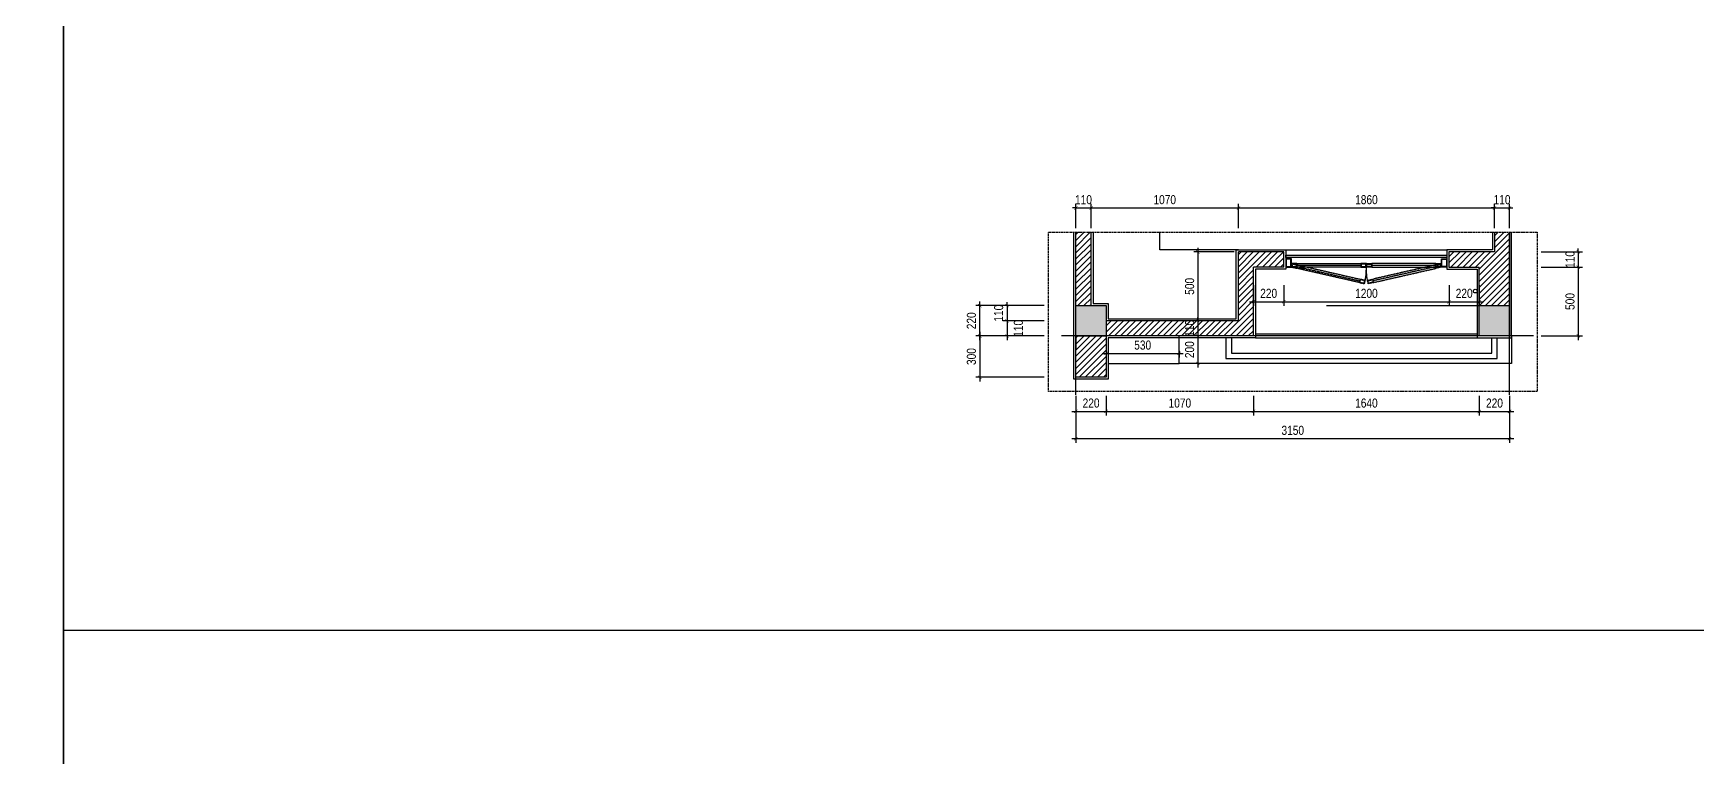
# Model space of a CAD drawing. Header units: millimetres. Extents: x -82962 to 19744, y -138000 to 4535.
# Drawn here: x -14710 to -2628, y -122918 to -117664 of the extents above; entities that cross this region are included whole.
import ezdxf

# ---------------------------------------------------------------- set-up
doc = ezdxf.new("R2010")
doc.units = ezdxf.units.MM
doc.header["$LTSCALE"] = 1000
doc.header["$MEASUREMENT"] = 0
doc.header["$PDMODE"] = 3
doc.linetypes.add('HIDDEN', pattern=[0.375, 0.25, -0.125])
doc.layers.get('0').update_dxf_attribs({"lineweight": 30})
doc.layers.get('DEFPOINTS').update_dxf_attribs({"color": 4, "lineweight": 30})
doc.layers.add('NETDUT', color=8, linetype='Continuous')
doc.layers.add('THAY', color=4, linetype='Continuous', lineweight=30)
doc.styles.add('dim', font='arial.ttf', dxfattribs={"width": 0.8})
doc.dimstyles.new('1-100-100', dxfattribs={"dimscale": 0, "dimtxt": 2.2, "dimasz": 0.8, "dimexe": 1, "dimexo": 1, "dimgap": 0.9, "dimtad": 1, "dimdec": 0, "dimzin": 0, "dimdsep": 46, "dimtxsty": 'dim', "dimblk1": 'ARCHTICK', "dimblk2": 'ARCHTICK', "dimsah": 1, "dimcen": 1, "dimdle": 1, "dimclrd": 256, "dimclre": 256, "dimclrt": 1, "dimadec": 0, "dimazin": 0, "dimtfac": 0.0001, "dimtdec": 0, "dimtix": 1, "dimtmove": 2, "dimatfit": 3, "dimldrblk": 'DOT', "dimfxl": 100, "dimtolj": 1, "dimtzin": 0, "dimarcsym": 0})

# ---------------------------------------------------------------- blocks, each defined once
blk = doc.blocks.new('_ARCHTICK')
at = {"color": 0, "linetype": 'ByBlock', "const_width": 0.15}
blk.add_lwpolyline([(-0.5, -0.5), (0.5, 0.5)], dxfattribs=at)
blk = doc.blocks.new('*D933')
at = {"layer": 'DEFPOINTS', "color": 0, "ltscale": 0.2, "transparency": 16777216}
for p in [(-7137, -120266), (-6917, -120266), (-6917, -120410)]:
    blk.add_point(p, dxfattribs=at)
at = {"layer": 'THAY', "lineweight": -2, "ltscale": 0.2, "transparency": 16777216}
for p, q in [((-7137, -120296), (-7137, -120440)), ((-6917, -120296), (-6917, -120440)), ((-7167, -120410), (-6887, -120410))]:
    blk.add_line(p, q, dxfattribs=at)
at = {"layer": 'THAY', "lineweight": -2, "ltscale": 0.2, "transparency": 16777216, "xscale": 24.00000000000001, "yscale": 24.00000000000001, "zscale": 24.00000000000001, "rotation": 180}
blk.add_blockref('_ARCHTICK', (-7137, -120410), dxfattribs=at)
at = {"layer": 'THAY', "lineweight": -2, "ltscale": 0.2, "transparency": 16777216, "xscale": 24.00000000000001, "yscale": 24.00000000000001, "zscale": 24.00000000000001}
blk.add_blockref('_ARCHTICK', (-6917, -120410), dxfattribs=at)
at = {"layer": 'THAY', "color": 1, "ltscale": 0.2, "transparency": 16777216, "insert": (-7027, -120350), "char_height": 66, "attachment_point": 5, "style": 'dim'}
blk.add_mtext('\\A1;220', dxfattribs=at)
blk = doc.blocks.new('_DOT')
at = {"color": 0, "linetype": 'ByBlock', "ltscale": 10}
blk.add_line((-0.5, 0), (-1, 0), dxfattribs=at)
at = {"color": 0, "linetype": 'ByBlock', "ltscale": 10, "const_width": 0.5}
blk.add_lwpolyline([(-0.25, 0, 1), (0.25, 0, 1)], format="xyb", close=True, dxfattribs=at)
blk = doc.blocks.new('*D934')
at = {"layer": 'DEFPOINTS', "color": 0, "ltscale": 0.2, "transparency": 16777216}
for p in [(-6917, -120266), (-5847, -120266), (-5847, -120410)]:
    blk.add_point(p, dxfattribs=at)
at = {"layer": 'THAY', "lineweight": -2, "ltscale": 0.2, "transparency": 16777216}
for p, q in [((-6917, -120296), (-6917, -120440)), ((-5847, -120296), (-5847, -120440)), ((-6947, -120410), (-5817, -120410))]:
    blk.add_line(p, q, dxfattribs=at)
at = {"layer": 'THAY', "lineweight": -2, "ltscale": 0.2, "transparency": 16777216, "xscale": 24.00000000000001, "yscale": 24.00000000000001, "zscale": 24.00000000000001, "rotation": 180}
blk.add_blockref('_ARCHTICK', (-6917, -120410), dxfattribs=at)
at = {"layer": 'THAY', "lineweight": -2, "ltscale": 0.2, "transparency": 16777216, "xscale": 24.00000000000001, "yscale": 24.00000000000001, "zscale": 24.00000000000001}
blk.add_blockref('_ARCHTICK', (-5847, -120410), dxfattribs=at)
at = {"layer": 'THAY', "color": 1, "ltscale": 0.2, "transparency": 16777216, "insert": (-6382, -120350), "char_height": 66, "attachment_point": 5, "style": 'dim'}
blk.add_mtext('\\A1;1070', dxfattribs=at)
blk = doc.blocks.new('*D935')
at = {"layer": 'DEFPOINTS', "color": 0, "ltscale": 0.2, "transparency": 16777216}
for p in [(-5847, -120266), (-4207, -120266), (-4207, -120410)]:
    blk.add_point(p, dxfattribs=at)
at = {"layer": 'THAY', "lineweight": -2, "ltscale": 0.2, "transparency": 16777216}
for p, q in [((-5847, -120296), (-5847, -120440)), ((-4207, -120296), (-4207, -120440)), ((-5877, -120410), (-4177, -120410))]:
    blk.add_line(p, q, dxfattribs=at)
at = {"layer": 'THAY', "lineweight": -2, "ltscale": 0.2, "transparency": 16777216, "xscale": 24.00000000000001, "yscale": 24.00000000000001, "zscale": 24.00000000000001, "rotation": 180}
blk.add_blockref('_ARCHTICK', (-5847, -120410), dxfattribs=at)
at = {"layer": 'THAY', "lineweight": -2, "ltscale": 0.2, "transparency": 16777216, "xscale": 24.00000000000001, "yscale": 24.00000000000001, "zscale": 24.00000000000001}
blk.add_blockref('_ARCHTICK', (-4207, -120410), dxfattribs=at)
at = {"layer": 'THAY', "color": 1, "ltscale": 0.2, "transparency": 16777216, "insert": (-5027, -120350), "char_height": 66, "attachment_point": 5, "style": 'dim'}
blk.add_mtext('\\A1;1640', dxfattribs=at)
blk = doc.blocks.new('*D936')
at = {"layer": 'DEFPOINTS', "color": 0, "ltscale": 0.2, "transparency": 16777216}
for p in [(-4207, -120266), (-3987, -120266), (-3987, -120410)]:
    blk.add_point(p, dxfattribs=at)
at = {"layer": 'THAY', "lineweight": -2, "ltscale": 0.2, "transparency": 16777216}
for p, q in [((-4207, -120296), (-4207, -120440)), ((-3987, -120296), (-3987, -120440)), ((-4237, -120410), (-3957, -120410))]:
    blk.add_line(p, q, dxfattribs=at)
at = {"layer": 'THAY', "lineweight": -2, "ltscale": 0.2, "transparency": 16777216, "xscale": 24.00000000000001, "yscale": 24.00000000000001, "zscale": 24.00000000000001, "rotation": 180}
blk.add_blockref('_ARCHTICK', (-4207, -120410), dxfattribs=at)
at = {"layer": 'THAY', "lineweight": -2, "ltscale": 0.2, "transparency": 16777216, "xscale": 24.00000000000001, "yscale": 24.00000000000001, "zscale": 24.00000000000001}
blk.add_blockref('_ARCHTICK', (-3987, -120410), dxfattribs=at)
at = {"layer": 'THAY', "color": 1, "ltscale": 0.2, "transparency": 16777216, "insert": (-4097, -120350), "char_height": 66, "attachment_point": 5, "style": 'dim'}
blk.add_mtext('\\A1;220', dxfattribs=at)
blk = doc.blocks.new('*D937')
at = {"layer": 'DEFPOINTS', "color": 0, "ltscale": 0.2, "transparency": 16777216}
for p in [(-7027, -118933), (-7137, -119109), (-7027, -119109)]:
    blk.add_point(p, dxfattribs=at)
at = {"layer": 'THAY', "lineweight": -2, "ltscale": 0.2, "transparency": 16777216}
for p, q in [((-7137, -118933), (-7161, -118933)), ((-7137, -119079), (-7137, -118903)), ((-7137, -118933), (-7027, -118933)), ((-7027, -119079), (-7027, -118903)), ((-7027, -118933), (-7003, -118933))]:
    blk.add_line(p, q, dxfattribs=at)
at = {"layer": 'THAY', "lineweight": -2, "ltscale": 0.2, "transparency": 16777216, "xscale": 24.00000000000001, "yscale": 24.00000000000001, "zscale": 24.00000000000001}
blk.add_blockref('_ARCHTICK', (-7137, -118933), dxfattribs=at)
at = {"layer": 'THAY', "lineweight": -2, "ltscale": 0.2, "transparency": 16777216, "xscale": 24.00000000000001, "yscale": 24.00000000000001, "zscale": 24.00000000000001, "rotation": 180}
blk.add_blockref('_ARCHTICK', (-7027, -118933), dxfattribs=at)
at = {"layer": 'THAY', "color": 1, "ltscale": 0.2, "transparency": 16777216, "insert": (-7082, -118873), "char_height": 66, "attachment_point": 5, "style": 'dim'}
blk.add_mtext('\\A1;110', dxfattribs=at)
blk = doc.blocks.new('*D938')
at = {"layer": 'DEFPOINTS', "color": 0, "ltscale": 0.2, "transparency": 16777216}
for p in [(-5957, -118933), (-7027, -119109), (-5957, -119109)]:
    blk.add_point(p, dxfattribs=at)
at = {"layer": 'THAY', "lineweight": -2, "ltscale": 0.2, "transparency": 16777216}
for p, q in [((-7057, -118933), (-5927, -118933)), ((-7027, -119079), (-7027, -118903)), ((-5957, -119079), (-5957, -118903))]:
    blk.add_line(p, q, dxfattribs=at)
at = {"layer": 'THAY', "lineweight": -2, "ltscale": 0.2, "transparency": 16777216, "xscale": 24.00000000000001, "yscale": 24.00000000000001, "zscale": 24.00000000000001, "rotation": 180}
blk.add_blockref('_ARCHTICK', (-7027, -118933), dxfattribs=at)
at = {"layer": 'THAY', "lineweight": -2, "ltscale": 0.2, "transparency": 16777216, "xscale": 24.00000000000001, "yscale": 24.00000000000001, "zscale": 24.00000000000001}
blk.add_blockref('_ARCHTICK', (-5957, -118933), dxfattribs=at)
at = {"layer": 'THAY', "color": 1, "ltscale": 0.2, "transparency": 16777216, "insert": (-6492, -118873), "char_height": 66, "attachment_point": 5, "style": 'dim'}
blk.add_mtext('\\A1;1070', dxfattribs=at)
blk = doc.blocks.new('*D939')
at = {"layer": 'DEFPOINTS', "color": 0, "ltscale": 0.2, "transparency": 16777216}
for p in [(-4097, -118933), (-5957, -119042), (-4097, -119109)]:
    blk.add_point(p, dxfattribs=at)
at = {"layer": 'THAY', "lineweight": -2, "ltscale": 0.2, "transparency": 16777216}
for p, q in [((-5987, -118933), (-4067, -118933)), ((-5957, -119012), (-5957, -118903)), ((-4097, -119079), (-4097, -118903))]:
    blk.add_line(p, q, dxfattribs=at)
at = {"layer": 'THAY', "lineweight": -2, "ltscale": 0.2, "transparency": 16777216, "xscale": 24.00000000000001, "yscale": 24.00000000000001, "zscale": 24.00000000000001, "rotation": 180}
blk.add_blockref('_ARCHTICK', (-5957, -118933), dxfattribs=at)
at = {"layer": 'THAY', "lineweight": -2, "ltscale": 0.2, "transparency": 16777216, "xscale": 24.00000000000001, "yscale": 24.00000000000001, "zscale": 24.00000000000001}
blk.add_blockref('_ARCHTICK', (-4097, -118933), dxfattribs=at)
at = {"layer": 'THAY', "color": 1, "ltscale": 0.2, "transparency": 16777216, "insert": (-5027, -118873), "char_height": 66, "attachment_point": 5, "style": 'dim'}
blk.add_mtext('\\A1;1860', dxfattribs=at)
blk = doc.blocks.new('*D940')
at = {"layer": 'DEFPOINTS', "color": 0, "ltscale": 0.2, "transparency": 16777216}
for p in [(-3987, -118933), (-4097, -119109), (-3987, -119109)]:
    blk.add_point(p, dxfattribs=at)
at = {"layer": 'THAY', "lineweight": -2, "ltscale": 0.2, "transparency": 16777216}
for p, q in [((-4097, -118933), (-4121, -118933)), ((-4097, -119079), (-4097, -118903)), ((-4097, -118933), (-3987, -118933)), ((-3987, -119079), (-3987, -118903)), ((-3987, -118933), (-3963, -118933))]:
    blk.add_line(p, q, dxfattribs=at)
at = {"layer": 'THAY', "lineweight": -2, "ltscale": 0.2, "transparency": 16777216, "xscale": 24.00000000000001, "yscale": 24.00000000000001, "zscale": 24.00000000000001}
blk.add_blockref('_ARCHTICK', (-4097, -118933), dxfattribs=at)
at = {"layer": 'THAY', "lineweight": -2, "ltscale": 0.2, "transparency": 16777216, "xscale": 24.00000000000001, "yscale": 24.00000000000001, "zscale": 24.00000000000001, "rotation": 180}
blk.add_blockref('_ARCHTICK', (-3987, -118933), dxfattribs=at)
at = {"layer": 'THAY', "color": 1, "ltscale": 0.2, "transparency": 16777216, "insert": (-4042, -118873), "char_height": 66, "attachment_point": 5, "style": 'dim'}
blk.add_mtext('\\A1;110', dxfattribs=at)
blk = doc.blocks.new('*D941')
at = {"layer": 'DEFPOINTS', "color": 0, "ltscale": 0.2, "transparency": 16777216}
for p in [(-7137, -120266), (-3987, -120266), (-3987, -120608)]:
    blk.add_point(p, dxfattribs=at)
at = {"layer": 'THAY', "lineweight": -2, "ltscale": 0.2, "transparency": 16777216}
for p, q in [((-7137, -120296), (-7137, -120638)), ((-3987, -120296), (-3987, -120638)), ((-7167, -120608), (-3957, -120608))]:
    blk.add_line(p, q, dxfattribs=at)
at = {"layer": 'THAY', "lineweight": -2, "ltscale": 0.2, "transparency": 16777216, "xscale": 24.00000000000001, "yscale": 24.00000000000001, "zscale": 24.00000000000001, "rotation": 180}
blk.add_blockref('_ARCHTICK', (-7137, -120608), dxfattribs=at)
at = {"layer": 'THAY', "lineweight": -2, "ltscale": 0.2, "transparency": 16777216, "xscale": 24.00000000000001, "yscale": 24.00000000000001, "zscale": 24.00000000000001}
blk.add_blockref('_ARCHTICK', (-3987, -120608), dxfattribs=at)
at = {"layer": 'THAY', "color": 1, "ltscale": 0.2, "transparency": 16777216, "insert": (-5562, -120548), "char_height": 66, "attachment_point": 5, "style": 'dim'}
blk.add_mtext('\\A1;3150', dxfattribs=at)
blk = doc.blocks.new('*D942')
at = {"layer": 'DEFPOINTS', "color": 0, "ltscale": 0.2, "transparency": 16777216}
for p in [(-7337, -119642), (-7637, -119752), (-7337, -119752)]:
    blk.add_point(p, dxfattribs=at)
at = {"layer": 'THAY', "lineweight": -2, "ltscale": 0.2, "transparency": 16777216}
for p, q in [((-7367, -119642), (-7667, -119642)), ((-7637, -119642), (-7637, -119618)), ((-7637, -119642), (-7637, -119752)), ((-7367, -119752), (-7667, -119752)), ((-7637, -119752), (-7637, -119776))]:
    blk.add_line(p, q, dxfattribs=at)
at = {"layer": 'THAY', "lineweight": -2, "ltscale": 0.2, "transparency": 16777216, "xscale": 24.00000000000001, "yscale": 24.00000000000001, "zscale": 24.00000000000001}
for p, rotation in [((-7637, -119642), 270), ((-7637, -119752), 90)]:
    blk.add_blockref('_ARCHTICK', p, dxfattribs=dict(at, rotation=rotation))
at = {"layer": 'THAY', "color": 1, "ltscale": 0.2, "transparency": 16777216, "insert": (-7698, -119697), "char_height": 66, "attachment_point": 5, "rotation": 90, "style": 'dim'}
blk.add_mtext('\\A1;110', dxfattribs=at)
blk = doc.blocks.new('*D943')
at = {"layer": 'DEFPOINTS', "color": 0, "ltscale": 0.2, "transparency": 16777216}
for p in [(-7337, -119752), (-7637, -119862), (-7337, -119862)]:
    blk.add_point(p, dxfattribs=at)
at = {"layer": 'THAY', "lineweight": -2, "ltscale": 0.2, "transparency": 16777216}
for p, q in [((-7637, -119722), (-7637, -119892)), ((-7367, -119752), (-7667, -119752)), ((-7367, -119862), (-7667, -119862))]:
    blk.add_line(p, q, dxfattribs=at)
at = {"layer": 'THAY', "lineweight": -2, "ltscale": 0.2, "transparency": 16777216, "xscale": 24.00000000000001, "yscale": 24.00000000000001, "zscale": 24.00000000000001}
for p, rotation in [((-7637, -119752), 90), ((-7637, -119862), 270)]:
    blk.add_blockref('_ARCHTICK', p, dxfattribs=dict(at, rotation=rotation))
at = {"layer": 'THAY', "color": 1, "ltscale": 0.2, "transparency": 16777216, "insert": (-7555, -119807), "char_height": 66, "attachment_point": 5, "rotation": 90, "style": 'dim'}
blk.add_mtext('\\A1;110', dxfattribs=at)
blk = doc.blocks.new('*D944')
at = {"layer": 'DEFPOINTS', "color": 0, "ltscale": 0.2, "transparency": 16777216}
for p in [(-7337, -119862), (-7835, -120162), (-7337, -120162)]:
    blk.add_point(p, dxfattribs=at)
at = {"layer": 'THAY', "lineweight": -2, "ltscale": 0.2, "transparency": 16777216}
for p, q in [((-7835, -119832), (-7835, -120192)), ((-7367, -119862), (-7865, -119862)), ((-7367, -120162), (-7865, -120162))]:
    blk.add_line(p, q, dxfattribs=at)
at = {"layer": 'THAY', "lineweight": -2, "ltscale": 0.2, "transparency": 16777216, "xscale": 24.00000000000001, "yscale": 24.00000000000001, "zscale": 24.00000000000001}
for p, rotation in [((-7835, -119862), 90), ((-7835, -120162), 270)]:
    blk.add_blockref('_ARCHTICK', p, dxfattribs=dict(at, rotation=rotation))
at = {"layer": 'THAY', "color": 1, "ltscale": 0.2, "transparency": 16777216, "insert": (-7896, -120012), "char_height": 66, "attachment_point": 5, "rotation": 90, "style": 'dim'}
blk.add_mtext('\\A1;300', dxfattribs=at)
blk = doc.blocks.new('*D945')
at = {"layer": 'DEFPOINTS', "color": 0, "ltscale": 0.2, "transparency": 16777216}
for p in [(-7835, -119642), (-7337, -119642), (-7337, -119862)]:
    blk.add_point(p, dxfattribs=at)
at = {"layer": 'THAY', "lineweight": -2, "ltscale": 0.2, "transparency": 16777216}
for p, q in [((-7367, -119642), (-7865, -119642)), ((-7835, -119892), (-7835, -119612)), ((-7367, -119862), (-7865, -119862))]:
    blk.add_line(p, q, dxfattribs=at)
at = {"layer": 'THAY', "lineweight": -2, "ltscale": 0.2, "transparency": 16777216, "xscale": 24.00000000000001, "yscale": 24.00000000000001, "zscale": 24.00000000000001}
for p, rotation in [((-7835, -119642), 90), ((-7835, -119862), 270)]:
    blk.add_blockref('_ARCHTICK', p, dxfattribs=dict(at, rotation=rotation))
at = {"layer": 'THAY', "color": 1, "ltscale": 0.2, "transparency": 16777216, "insert": (-7896, -119752), "char_height": 66, "attachment_point": 5, "rotation": 90, "style": 'dim'}
blk.add_mtext('\\A1;220', dxfattribs=at)
blk = doc.blocks.new('*D946')
at = {"layer": 'DEFPOINTS', "color": 0, "ltscale": 0.2, "transparency": 16777216}
for p in [(-5957, -119252), (-6251, -119752), (-5957, -119752)]:
    blk.add_point(p, dxfattribs=at)
at = {"layer": 'THAY', "lineweight": -2, "ltscale": 0.2, "transparency": 16777216}
for p, q in [((-6251, -119222), (-6251, -119782)), ((-5987, -119252), (-6281, -119252)), ((-5987, -119752), (-6281, -119752))]:
    blk.add_line(p, q, dxfattribs=at)
at = {"layer": 'THAY', "lineweight": -2, "ltscale": 0.2, "transparency": 16777216, "xscale": 24.00000000000001, "yscale": 24.00000000000001, "zscale": 24.00000000000001}
for p, rotation in [((-6251, -119252), 90), ((-6251, -119752), 270)]:
    blk.add_blockref('_ARCHTICK', p, dxfattribs=dict(at, rotation=rotation))
at = {"layer": 'THAY', "color": 1, "ltscale": 0.2, "transparency": 16777216, "insert": (-6311, -119502), "char_height": 66, "attachment_point": 5, "rotation": 90, "style": 'dim'}
blk.add_mtext('\\A1;500', dxfattribs=at)
blk = doc.blocks.new('*D947')
at = {"layer": 'DEFPOINTS', "color": 0, "ltscale": 0.2, "transparency": 16777216}
for p in [(-5957, -119752), (-6251, -119862), (-6147, -119862)]:
    blk.add_point(p, dxfattribs=at)
at = {"layer": 'THAY', "lineweight": -2, "ltscale": 0.2, "transparency": 16777216}
for p, q in [((-6251, -119752), (-6251, -119728)), ((-5987, -119752), (-6281, -119752)), ((-6251, -119752), (-6251, -119862)), ((-6177, -119862), (-6281, -119862)), ((-6251, -119862), (-6251, -119886))]:
    blk.add_line(p, q, dxfattribs=at)
at = {"layer": 'THAY', "lineweight": -2, "ltscale": 0.2, "transparency": 16777216, "xscale": 24.00000000000001, "yscale": 24.00000000000001, "zscale": 24.00000000000001}
for p, rotation in [((-6251, -119752), 270), ((-6251, -119862), 90)]:
    blk.add_blockref('_ARCHTICK', p, dxfattribs=dict(at, rotation=rotation))
at = {"layer": 'THAY', "color": 1, "ltscale": 0.2, "transparency": 16777216, "insert": (-6311, -119807), "char_height": 66, "attachment_point": 5, "rotation": 90, "style": 'dim'}
blk.add_mtext('\\A1;110', dxfattribs=at)
blk = doc.blocks.new('*D948')
at = {"layer": 'DEFPOINTS', "color": 0, "ltscale": 0.2, "transparency": 16777216}
for p in [(-3787, -119252), (-3787, -119362), (-3488, -119362)]:
    blk.add_point(p, dxfattribs=at)
at = {"layer": 'THAY', "lineweight": -2, "ltscale": 0.2, "transparency": 16777216}
for p, q in [((-3488, -119252), (-3488, -119228)), ((-3757, -119252), (-3458, -119252)), ((-3757, -119362), (-3458, -119362)), ((-3488, -119252), (-3488, -119362)), ((-3488, -119362), (-3488, -119386))]:
    blk.add_line(p, q, dxfattribs=at)
at = {"layer": 'THAY', "lineweight": -2, "ltscale": 0.2, "transparency": 16777216, "xscale": 24.00000000000001, "yscale": 24.00000000000001, "zscale": 24.00000000000001}
for p, rotation in [((-3488, -119252), 270), ((-3488, -119362), 90)]:
    blk.add_blockref('_ARCHTICK', p, dxfattribs=dict(at, rotation=rotation))
at = {"layer": 'THAY', "color": 1, "ltscale": 0.2, "transparency": 16777216, "insert": (-3548, -119307), "char_height": 66, "attachment_point": 5, "rotation": 90, "style": 'dim'}
blk.add_mtext('\\A1;110', dxfattribs=at)
blk = doc.blocks.new('*D949')
at = {"layer": 'DEFPOINTS', "color": 0, "ltscale": 0.2, "transparency": 16777216}
for p in [(-3787, -119362), (-3787, -119862), (-3488, -119862)]:
    blk.add_point(p, dxfattribs=at)
at = {"layer": 'THAY', "lineweight": -2, "ltscale": 0.2, "transparency": 16777216}
for p, q in [((-3757, -119362), (-3458, -119362)), ((-3488, -119332), (-3488, -119892)), ((-3757, -119862), (-3458, -119862))]:
    blk.add_line(p, q, dxfattribs=at)
at = {"layer": 'THAY', "lineweight": -2, "ltscale": 0.2, "transparency": 16777216, "xscale": 24.00000000000001, "yscale": 24.00000000000001, "zscale": 24.00000000000001}
for p, rotation in [((-3488, -119362), 90), ((-3488, -119862), 270)]:
    blk.add_blockref('_ARCHTICK', p, dxfattribs=dict(at, rotation=rotation))
at = {"layer": 'THAY', "color": 1, "ltscale": 0.2, "transparency": 16777216, "insert": (-3548, -119612), "char_height": 66, "attachment_point": 5, "rotation": 90, "style": 'dim'}
blk.add_mtext('\\A1;500', dxfattribs=at)
blk = doc.blocks.new('*D950')
at = {"layer": 'DEFPOINTS', "color": 0, "ltscale": 0.2, "transparency": 16777216}
for p in [(-6147, -119862), (-6251, -120062), (-6147, -120062)]:
    blk.add_point(p, dxfattribs=at)
at = {"layer": 'THAY', "lineweight": -2, "ltscale": 0.2, "transparency": 16777216}
for p, q in [((-6251, -119832), (-6251, -120092)), ((-6177, -119862), (-6281, -119862)), ((-6177, -120062), (-6281, -120062))]:
    blk.add_line(p, q, dxfattribs=at)
at = {"layer": 'THAY', "lineweight": -2, "ltscale": 0.2, "transparency": 16777216, "xscale": 24.00000000000001, "yscale": 24.00000000000001, "zscale": 24.00000000000001}
for p, rotation in [((-6251, -119862), 90), ((-6251, -120062), 270)]:
    blk.add_blockref('_ARCHTICK', p, dxfattribs=dict(at, rotation=rotation))
at = {"layer": 'THAY', "color": 1, "ltscale": 0.2, "transparency": 16777216, "insert": (-6311, -119962), "char_height": 66, "attachment_point": 5, "rotation": 90, "style": 'dim'}
blk.add_mtext('\\A1;200', dxfattribs=at)
blk = doc.blocks.new('*D954')
at = {"layer": 'DEFPOINTS', "color": 0, "ltscale": 0.2, "transparency": 16777216}
for p in [(-5847, -119464), (-5627, -119464), (-5627, -119614)]:
    blk.add_point(p, dxfattribs=at)
at = {"layer": 'THAY', "lineweight": -2, "ltscale": 0.2, "transparency": 16777216}
for p, q in [((-5847, -119494), (-5847, -119644)), ((-5627, -119494), (-5627, -119644)), ((-5877, -119614), (-5597, -119614))]:
    blk.add_line(p, q, dxfattribs=at)
at = {"layer": 'THAY', "lineweight": -2, "ltscale": 0.2, "transparency": 16777216, "xscale": 24.00000000000001, "yscale": 24.00000000000001, "zscale": 24.00000000000001, "rotation": 180}
blk.add_blockref('_ARCHTICK', (-5847, -119614), dxfattribs=at)
at = {"layer": 'THAY', "lineweight": -2, "ltscale": 0.2, "transparency": 16777216, "xscale": 24.00000000000001, "yscale": 24.00000000000001, "zscale": 24.00000000000001}
blk.add_blockref('_ARCHTICK', (-5627, -119614), dxfattribs=at)
at = {"layer": 'THAY', "color": 1, "ltscale": 0.2, "transparency": 16777216, "insert": (-5737, -119553), "char_height": 66, "attachment_point": 5, "style": 'dim'}
blk.add_mtext('\\A1;220', dxfattribs=at)
blk = doc.blocks.new('*D955')
at = {"layer": 'DEFPOINTS', "color": 0, "ltscale": 0.2, "transparency": 16777216}
for p in [(-5627, -119464), (-4427, -119464), (-4427, -119614)]:
    blk.add_point(p, dxfattribs=at)
at = {"layer": 'THAY', "lineweight": -2, "ltscale": 0.2, "transparency": 16777216}
for p, q in [((-5627, -119494), (-5627, -119644)), ((-4427, -119494), (-4427, -119644)), ((-5657, -119614), (-4397, -119614))]:
    blk.add_line(p, q, dxfattribs=at)
at = {"layer": 'THAY', "lineweight": -2, "ltscale": 0.2, "transparency": 16777216, "xscale": 24.00000000000001, "yscale": 24.00000000000001, "zscale": 24.00000000000001, "rotation": 180}
blk.add_blockref('_ARCHTICK', (-5627, -119614), dxfattribs=at)
at = {"layer": 'THAY', "lineweight": -2, "ltscale": 0.2, "transparency": 16777216, "xscale": 24.00000000000001, "yscale": 24.00000000000001, "zscale": 24.00000000000001}
blk.add_blockref('_ARCHTICK', (-4427, -119614), dxfattribs=at)
at = {"layer": 'THAY', "color": 1, "ltscale": 0.2, "transparency": 16777216, "insert": (-5027, -119553), "char_height": 66, "attachment_point": 5, "style": 'dim'}
blk.add_mtext('\\A1;1200', dxfattribs=at)
blk = doc.blocks.new('*D956')
at = {"layer": 'DEFPOINTS', "color": 0, "ltscale": 0.2, "transparency": 16777216}
for p in [(-4427, -119464), (-4207, -119464), (-4207, -119614)]:
    blk.add_point(p, dxfattribs=at)
at = {"layer": 'THAY', "lineweight": -2, "ltscale": 0.2, "transparency": 16777216}
for p, q in [((-4427, -119494), (-4427, -119644)), ((-4207, -119494), (-4207, -119644)), ((-4457, -119614), (-4177, -119614))]:
    blk.add_line(p, q, dxfattribs=at)
at = {"layer": 'THAY', "lineweight": -2, "ltscale": 0.2, "transparency": 16777216, "xscale": 24.00000000000001, "yscale": 24.00000000000001, "zscale": 24.00000000000001, "rotation": 180}
blk.add_blockref('_ARCHTICK', (-4427, -119614), dxfattribs=at)
at = {"layer": 'THAY', "lineweight": -2, "ltscale": 0.2, "transparency": 16777216, "xscale": 24.00000000000001, "yscale": 24.00000000000001, "zscale": 24.00000000000001}
blk.add_blockref('_ARCHTICK', (-4207, -119614), dxfattribs=at)
at = {"layer": 'THAY', "color": 1, "ltscale": 0.2, "transparency": 16777216, "insert": (-4317, -119553), "char_height": 66, "attachment_point": 5, "style": 'dim'}
blk.add_mtext('\\A1;220', dxfattribs=at)
blk = doc.blocks.new('C2')
at = {"layer": 'NETDUT', "linetype": 'HIDDEN', "ltscale": 0.01}
for points in [[(-5533, -119371), (-5528, -119346), (-5567, -119338), (-5572, -119362)], [(-5536, -119367), (-5531, -119349), (-5564, -119341), (-5569, -119360)], [(-5528, -119346), (-5074, -119450), (-5080, -119474), (-5533, -119371)], [(-5041, -119483), (-5035, -119459), (-5074, -119450), (-5080, -119474)], [(-5043, -119479), (-5039, -119461), (-5072, -119453), (-5076, -119472)]]:
    blk.add_lwpolyline(points, close=True, dxfattribs=at)
blk.add_lwpolyline([(-5531, -119359), (-5077, -119462)], dxfattribs=at)
blk.add_arc((-5691, -119355), 664, 351.055, 359.4261, dxfattribs=at)
blk = doc.blocks.new('*D958')
at = {"layer": 'DEFPOINTS', "color": 0, "ltscale": 0.2, "transparency": 16777216}
for p in [(-6917, -119933), (-6387, -119941), (-6387, -119989)]:
    blk.add_point(p, dxfattribs=at)
at = {"layer": 'THAY', "lineweight": -2, "ltscale": 0.2, "transparency": 16777216}
for p, q in [((-6917, -119963), (-6917, -120019)), ((-6387, -119971), (-6387, -120019)), ((-6947, -119989), (-6357, -119989))]:
    blk.add_line(p, q, dxfattribs=at)
at = {"layer": 'THAY', "lineweight": -2, "ltscale": 0.2, "transparency": 16777216, "xscale": 24.00000000000001, "yscale": 24.00000000000001, "zscale": 24.00000000000001, "rotation": 180}
blk.add_blockref('_ARCHTICK', (-6917, -119989), dxfattribs=at)
at = {"layer": 'THAY', "lineweight": -2, "ltscale": 0.2, "transparency": 16777216, "xscale": 24.00000000000001, "yscale": 24.00000000000001, "zscale": 24.00000000000001}
blk.add_blockref('_ARCHTICK', (-6387, -119989), dxfattribs=at)
at = {"layer": 'THAY', "color": 1, "ltscale": 0.2, "transparency": 16777216, "insert": (-6652, -119929), "char_height": 66, "attachment_point": 5, "style": 'dim'}
blk.add_mtext('\\A1;530', dxfattribs=at)

msp = doc.modelspace()

# ---------------------------------------------------------------- hatches: boundary and pattern name
at = {"layer": 'THAY', "ltscale": 0.2}
h = msp.add_hatch(dxfattribs=at)
h.set_pattern_fill('ANSI31', color=256, scale=250, style=0)
h.set_pattern_definition([(45, (-7157.285, -120161.973), (-22.0971, 22.0971), [])])
h.paths.add_polyline_path([(-3987.28482, -119108.93643), (-4097.28482, -119108.93643), (-4097.28482, -119251.97288), (-4227.28482, -119251.97288), (-4427.28482, -119251.97288), (-4427.28482, -119361.97288), (-4207.28482, -119361.97288), (-4207.28482, -119641.97288), (-3987.28482, -119641.97288)])
h.paths.add_polyline_path([(-5847.28482, -119361.97288), (-5627.28482, -119361.97288), (-5627.28482, -119251.97288), (-5957.28482, -119251.97288), (-5957.28482, -119751.97288), (-6917.28482, -119751.97288), (-6917.28482, -119861.97288), (-5847.28482, -119861.97288)])
h.paths.add_polyline_path([(-7027.28482, -119108.93643), (-7137.28482, -119108.93643), (-7137.28482, -119641.97288), (-7027.28482, -119641.97288)])
h.paths.add_polyline_path([(-6917.28482, -119861.97288), (-7137.28482, -119861.97288), (-7137.28482, -120161.97288), (-6917.28482, -120161.97288)])
at = {"layer": 'THAY', "linetype": 'Continuous'}
for points in [[(-6917.28482, -119861.97288), (-6917.28482, -119641.97288), (-7137.28482, -119641.97288), (-7137.28482, -119861.97288)], [(-3987.28482, -119861.97288), (-3987.28482, -119641.97288), (-4207.28482, -119641.97288), (-4207.28482, -119861.97288)]]:
    msp.add_hatch(color=256, dxfattribs=at).paths.add_polyline_path(points)

# ---------------------------------------------------------------- linework, layer by layer
at = {"layer": 'THAY'}
for p, q in [((-7137.28482, -119861.97288), (-7137.28482, -119108.93643)), ((-7027.28482, -119641.97288), (-7027.28482, -119108.93643)), ((-6527.28482, -119236.97288), (-6527.28482, -119108.93643)), ((-5957.28482, -119751.97288), (-5957.28482, -119251.97288)), ((-5847.28482, -119861.97288), (-5847.28482, -119361.97288)), ((-5957.28482, -119751.97288), (-6917.28482, -119751.97288)), ((-5847.28482, -119861.97288), (-6917.28482, -119861.97288))]:
    msp.add_line(p, q, dxfattribs=at)
at = {"layer": 'THAY', "ltscale": 0.5}
for p, q in [((-7137.28482, -120290.62226), (-7137.28482, -119108.93643)), ((-3987.28482, -120290.62226), (-3987.28482, -119108.93643)), ((-3813.3595, -119861.97288), (-7241.68055, -119861.97288))]:
    msp.add_line(p, q, dxfattribs=at)
at = {"layer": 'THAY', "linetype": 'Continuous'}
for p, q in [((-3987.28482, -119108.93643), (-3987.28482, -119861.97288)), ((-5627.28482, -119361.97288), (-5847.28482, -119361.97288)), ((-5627.28482, -119361.97288), (-5627.28482, -119251.97288)), ((-4207.28482, -119641.97288), (-4207.28482, -119361.97288))]:
    msp.add_line(p, q, dxfattribs=at)
at = {"layer": 'THAY', "ltscale": 0.2}
for p, q in [((-5957.28482, -119236.97288), (-6527.28482, -119236.97288)), ((-5612.28482, -119236.97288), (-4442.28482, -119236.97288)), ((-4207.28482, -119643.82078), (-5315.97806, -119643.82078)), ((-5832.28482, -119846.97288), (-4222.28482, -119846.97288)), ((-3987.28482, -119861.97288), (-5847.28482, -119861.97288)), ((-5832.28482, -119876.97288), (-4222.28482, -119876.97288)), ((-14491.20828, -121999.32065), (19744.41861, -121999.32065))]:
    msp.add_line(p, q, dxfattribs=at)
for points in [[(-48726.83517, -138000.47192), (-14491.20828, -138000.47192), (-14491.20828, -7206.04221), (-48726.83517, -7206.04221)], [(-14491.20828, -138000.47192), (19744.41861, -138000.47192), (19744.41861, -7206.04221), (-14491.20828, -7206.04221)], [(-5612.28482, -119275.97288), (-4442.28482, -119275.97288), (-4442.28482, -119291.97288), (-5612.28482, -119291.97288)], [(-5612.28482, -119361.97288), (-5572.28482, -119361.97288), (-5572.28482, -119301.97288), (-5612.28482, -119301.97288)], [(-5609.28482, -119358.97288), (-5575.28482, -119358.97288), (-5575.28482, -119304.97288), (-5609.28482, -119304.97288)], [(-5532.28482, -119361.97288), (-5532.28482, -119336.97288), (-5572.28482, -119336.97288), (-5572.28482, -119361.97288)], [(-5535.28482, -119358.97288), (-5535.28482, -119339.97288), (-5569.28482, -119339.97288), (-5569.28482, -119358.97288)], [(-5532.28482, -119336.97288), (-5067.28482, -119336.97288), (-5067.28482, -119361.97288), (-5532.28482, -119361.97288)], [(-5027.28482, -119361.97288), (-5027.28482, -119336.97288), (-5067.28482, -119336.97288), (-5067.28482, -119361.97288)], [(-5030.28482, -119358.97288), (-5030.28482, -119339.97288), (-5064.28482, -119339.97288), (-5064.28482, -119358.97288)], [(-5027.28482, -119361.97288), (-5027.28482, -119336.97288), (-4987.28482, -119336.97288), (-4987.28482, -119361.97288)], [(-5024.28482, -119358.97288), (-5024.28482, -119339.97288), (-4990.28482, -119339.97288), (-4990.28482, -119358.97288)], [(-4522.28482, -119336.97288), (-4987.28482, -119336.97288), (-4987.28482, -119361.97288), (-4522.28482, -119361.97288)], [(-4522.28482, -119361.97288), (-4522.28482, -119336.97288), (-4482.28482, -119336.97288), (-4482.28482, -119361.97288)], [(-4519.28482, -119358.97288), (-4519.28482, -119339.97288), (-4485.28482, -119339.97288), (-4485.28482, -119358.97288)], [(-4442.28482, -119361.97288), (-4482.28482, -119361.97288), (-4482.28482, -119301.97288), (-4442.28482, -119301.97288)], [(-4445.28482, -119358.97288), (-4479.28482, -119358.97288), (-4479.28482, -119304.97288), (-4445.28482, -119304.97288)], [(-7137.28482, -119641.97288), (-6917.28482, -119641.97288), (-6917.28482, -119861.97288), (-7137.28482, -119861.97288)]]:
    msp.add_lwpolyline(points, close=True, dxfattribs=at)
at = {"layer": 'THAY', "linetype": 'HIDDEN', "ltscale": 0.03}
msp.add_lwpolyline([(-7337.28482, -119108.93643), (-3787.28482, -119108.93643), (-3787.28482, -120265.93391), (-7337.28482, -120265.93391)], close=True, dxfattribs=at)
at = {"layer": 'THAY', "ltscale": 0.2}
for points in [[(-7012.28482, -119108.93643), (-7012.28482, -119626.97288), (-6902.28482, -119626.97288), (-6902.28482, -119736.97288), (-5972.28482, -119736.97288), (-5972.28482, -119236.97288), (-5612.28482, -119236.97288), (-5612.28482, -119376.97288), (-5832.28482, -119376.97288), (-5832.28482, -119876.97288), (-6902.28482, -119876.97288), (-6902.28482, -120176.97288), (-7152.28482, -120176.97288), (-7152.28482, -119108.93643)], [(-4112.28482, -119108.93643), (-4112.28482, -119236.97288), (-4442.28482, -119236.97288), (-4442.28482, -119376.97288), (-4222.28482, -119376.97288), (-4222.28482, -119876.97288), (-3972.28482, -119876.97288), (-3972.28482, -119108.93643)], [(-6047.28482, -119876.97288), (-6047.28482, -120026.97288), (-4077.28482, -120026.97288), (-4077.28482, -119876.97288)], [(-6007.28482, -119876.97288), (-6007.28482, -119986.97288), (-4117.28482, -119986.97288), (-4117.28482, -119876.97288)]]:
    msp.add_lwpolyline(points, dxfattribs=at)
at = {"layer": 'THAY', "linetype": 'Continuous'}
for points in [[(-4097.28482, -119108.93643), (-4097.28482, -119251.97288), (-4207.28482, -119251.97288)], [(-5627.28482, -119251.97288), (-5957.28482, -119251.97288)], [(-4207.28482, -119251.97288), (-4427.28482, -119251.97288), (-4427.28482, -119361.97288), (-4207.28482, -119361.97288)]]:
    msp.add_lwpolyline(points, dxfattribs=at)
at = {"layer": 'THAY', "ltscale": 0.2, "const_width": 8}
for points in [[(-5532.28482, -119349.47288), (-5067.28482, -119349.47288)], [(-4522.28482, -119349.47288), (-4987.28482, -119349.47288)]]:
    msp.add_lwpolyline(points, dxfattribs=at)
at = {"layer": 'THAY'}
for points in [[(-7137.28482, -119861.97288), (-7137.28482, -119641.97288), (-6917.28482, -119641.97288), (-6917.28482, -119861.97288)], [(-4207.28482, -119861.97288), (-4207.28482, -119641.97288), (-3987.28482, -119641.97288), (-3987.28482, -119861.97288)], [(-6917.28482, -119861.97288), (-6917.28482, -120161.97288), (-7137.28482, -120161.97288), (-7137.28482, -119861.97288)]]:
    msp.add_lwpolyline(points, close=True, dxfattribs=at)
for points in [[(-7137.28482, -119861.97288), (-7137.28482, -119961.97288)], [(-3972.28482, -119861.97288), (-3972.28482, -120061.97288), (-6387.28482, -120061.97288), (-6387.28482, -119861.97288)], [(-6902.28482, -120061.97288), (-6387.28482, -120061.97288)]]:
    msp.add_lwpolyline(points, dxfattribs=at)
at = {"layer": 'THAY', "ltscale": 0.2}
msp.add_circle((-4236.1609, -119536.68058), 13.5, dxfattribs=at)

# ---------------------------------------------------------------- block references
at = {"layer": 'THAY'}
msp.add_blockref('C2', (0, 0), dxfattribs=at)
at = {"layer": 'THAY', "xscale": -1, "rotation": 2.501998608295253e-11}
msp.add_blockref('C2', (-10054.56964, 0), dxfattribs=at)

# ---------------------------------------------------------------- dimensions: what is measured, and where the dimension line sits
at = {"layer": 'THAY', "ltscale": 0.2}
for base, p1, p2, picture, middle in [((-7027.28482, -118933.29139), (-7137.28482, -119108.93643), (-7027.28482, -119108.93643), '*D937', (-7082.28482, -118872.59357)), ((-5957.28482, -118933.29139), (-7027.28482, -119108.93643), (-5957.28482, -119108.93643), '*D938', (-6492.28482, -118872.59357)), ((-4097.28482, -118933.29139), (-5957.28482, -119041.61041), (-4097.28482, -119108.93643), '*D939', (-5027.28482, -118872.59357)), ((-3987.28482, -118933.29139), (-4097.28482, -119108.93643), (-3987.28482, -119108.93643), '*D940', (-4042.28482, -118872.59357)), ((-5627.28482, -119613.82078), (-5847.28482, -119463.83107), (-5627.28482, -119463.83107), '*D954', (-5737.28482, -119553.12296)), ((-4427.28482, -119613.82078), (-5627.28482, -119463.83107), (-4427.28482, -119463.83107), '*D955', (-5027.28482, -119553.12296)), ((-4207.28482, -119613.82078), (-4427.28482, -119463.83107), (-4207.28482, -119463.83107), '*D956', (-4317.28482, -119553.12296)), ((-6387.28482, -119989.45365), (-6917.28482, -119933.151), (-6387.28482, -119940.52395), '*D958', (-6652.28482, -119928.73332)), ((-6917.28482, -120410.22708), (-7137.28482, -120265.93391), (-6917.28482, -120265.93391), '*D933', (-7027.28482, -120349.52926)), ((-3987.28482, -120608.22708), (-7137.28482, -120265.93391), (-3987.28482, -120265.93391), '*D941', (-5562.28482, -120547.50675)), ((-5847.28482, -120410.22708), (-6917.28482, -120265.93391), (-5847.28482, -120265.93391), '*D934', (-6382.28482, -120349.52926)), ((-4207.28482, -120410.22708), (-5847.28482, -120265.93391), (-4207.28482, -120265.93391), '*D935', (-5027.28482, -120349.52926)), ((-3987.28482, -120410.22708), (-4207.28482, -120265.93391), (-3987.28482, -120265.93391), '*D936', (-4097.28482, -120349.52926))]:
    dim = msp.add_linear_dim(base=base, p1=p1, p2=p2, dimstyle='1-100-100', override={"dimscale": 30}, dxfattribs=at)
    dim.commit()
    dim.dimension.update_dxf_attribs({"geometry": picture, "text_midpoint": middle})
for base, p1, p2, picture, middle in [((-6250.75927, -119751.97288), (-5957.28482, -119251.97288), (-5957.28482, -119751.97288), '*D946', (-6311.45708, -119501.97288)), ((-3487.73162, -119361.97288), (-3787.28482, -119251.97288), (-3787.28482, -119361.97288), '*D948', (-3548.42943, -119306.97288)), ((-3487.73162, -119861.97288), (-3787.28482, -119361.97288), (-3787.28482, -119861.97288), '*D949', (-3548.42943, -119611.97288)), ((-7835.10052, -119641.97288), (-7337.28482, -119861.97288), (-7337.28482, -119641.97288), '*D945', (-7895.79833, -119751.97288)), ((-7637.10052, -119751.97288), (-7337.28482, -119641.97288), (-7337.28482, -119751.97288), '*D942', (-7697.79833, -119696.97288)), ((-6250.75927, -119861.97288), (-5957.28482, -119751.97288), (-6147.0311, -119861.97288), '*D947', (-6311.45708, -119806.97288)), ((-7835.10052, -120161.97288), (-7337.28482, -119861.97288), (-7337.28482, -120161.97288), '*D944', (-7895.82084, -120011.97288)), ((-6250.75927, -120061.97288), (-6147.0311, -119861.97288), (-6147.0311, -120061.97288), '*D950', (-6311.45708, -119961.97288))]:
    dim = msp.add_linear_dim(base=base, p1=p1, p2=p2, angle=90, dimstyle='1-100-100', override={"dimscale": 30}, dxfattribs=at)
    dim.commit()
    dim.dimension.update_dxf_attribs({"geometry": picture, "text_midpoint": middle})
dim = msp.add_linear_dim(base=(-7637.10052, -119861.97288), p1=(-7337.28482, -119751.97288), p2=(-7337.28482, -119861.97288), angle=90, dimstyle='1-100-100', override={"dimscale": 30}, dxfattribs=at)
dim.commit()
dim.dimension.update_dxf_attribs({"geometry": '*D943', "text_midpoint": (-7554.56196, -119806.97288), "dimtype": 160})

doc.saveas('drawing.dxf')
